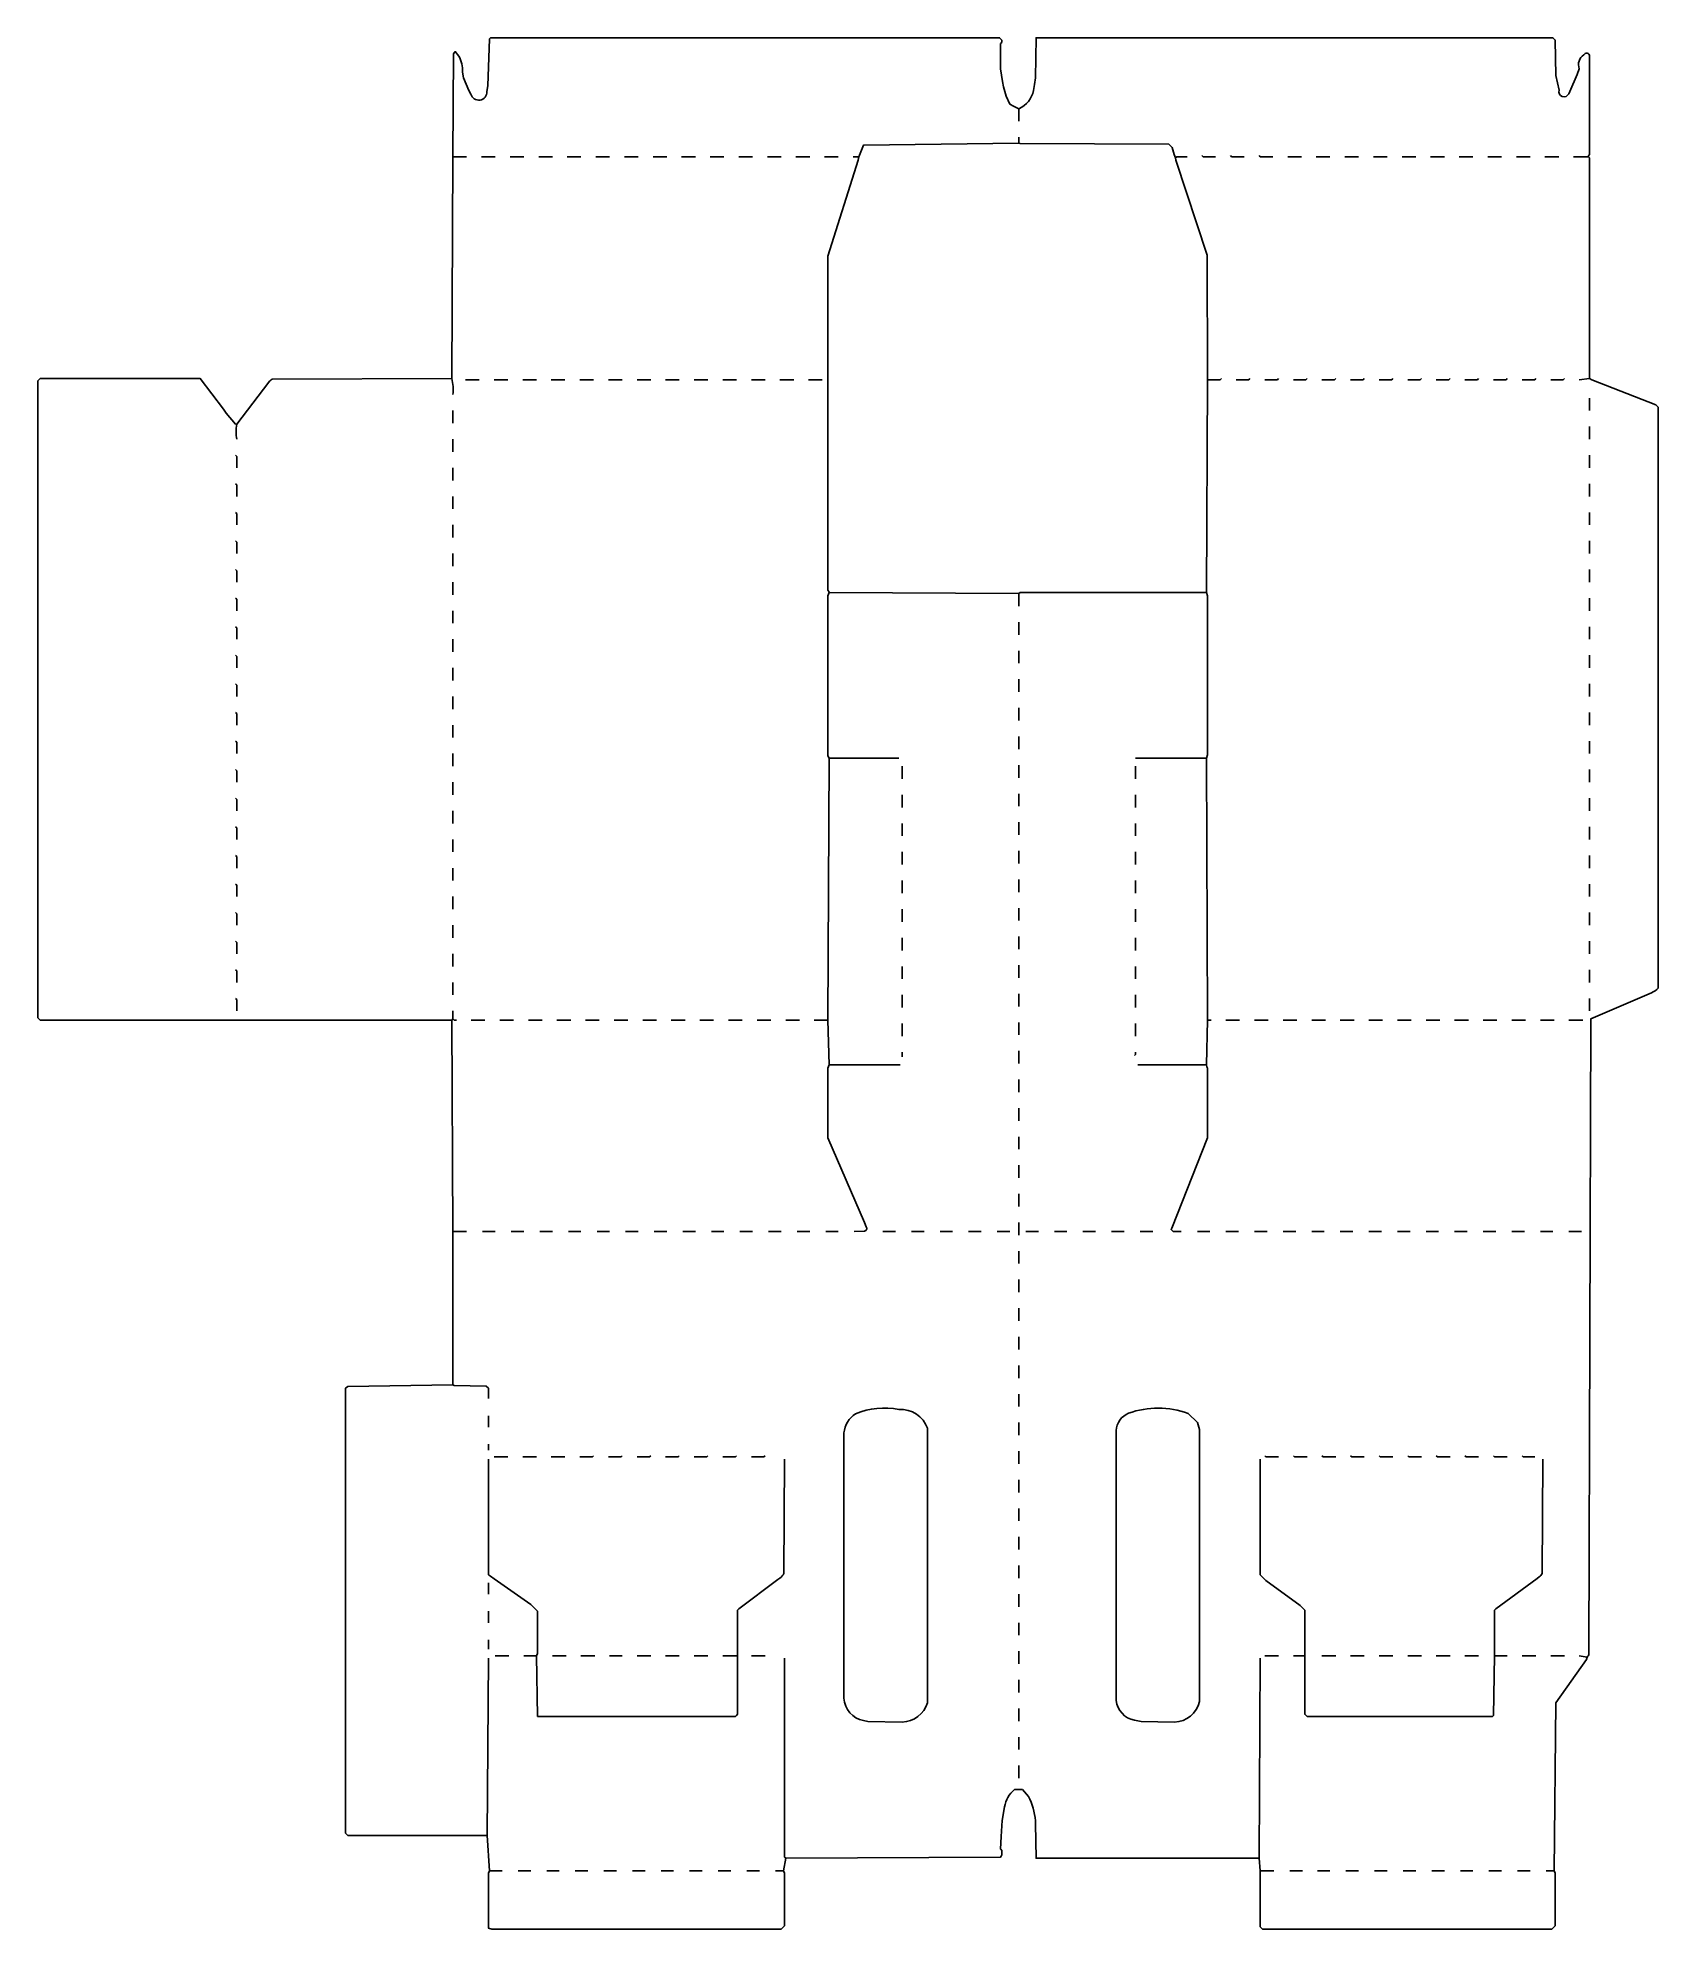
# Model space of a CAD drawing. Extents: x 73 to 1490, y 85 to 1739.
import ezdxf

# ---------------------------------------------------------------- set-up
doc = ezdxf.new("R2010")
doc.units = 0
doc.layers.get('0').update_dxf_attribs({"linetype": 'CONTINUOUS'})

msp = doc.modelspace()

# ---------------------------------------------------------------- linework, layer by layer
at = {"color": 250, "linetype": 'CONTINUOUS'}
for points in [[(1142, 322), (1141, 147), (1142, 136), (1142, 87), (1144, 85), (1397, 85), (1400, 88), (1400, 134), (1399, 136), (1400.496552, 282.996599), (1427.2, 320.9), (1428, 323, 0.142045), (1429.500901, 326.000898), (1430.999987, 880.996396), (1484.1, 903.8, 0.115724), (1490, 908), (1490, 1416), (1488, 1418), (1431.9, 1439.8), (1430, 1441), (1430, 1634), (1429, 1635), (1429.2, 1635.9), (1430, 1637), (1430, 1723, 0.795724), (1425, 1724, 0.359445), (1421, 1712), (1419.3, 1706.9), (1412.8, 1692.1), (1411.8, 1690.1, -0.914678), (1403.3, 1693.1), (1400.483902, 1706.015122), (1400, 1737), (1398, 1739), (946, 1739), (945.514264, 1704.013493), (944.594595, 1698.067568), (943.615385, 1693.076923, -0.254087), (931, 1677), (926.1, 1679.2), (923, 1681), (919.8, 1687.9), (917.405405, 1696.067568), (916.594595, 1700.932432), (915, 1712), (915, 1734), (916, 1735), (916, 1737), (914, 1739), (469, 1739), (468, 1738), (466.512485, 1697.011891), (465.615385, 1692.076923, -0.922893), (451.769231, 1689.846154), (449.8, 1692.9), (445.384615, 1704.076923), (444.430769, 1709.053846, 0.120839), (441.2, 1723.1), (438, 1727), (436.494446, 1724.994567), (436, 1635), (435, 1441, -0.087465), (436, 1427)], [(787, 695), (795.955446, 695.445545, 0.647825), (797.3, 699.1), (795.8, 702.9), (764, 777), (764, 838), (765, 841), (764, 880), (765, 1109), (764, 1111), (764, 1251), (765, 1254), (764.8, 1254.9), (764, 1256), (764, 1548), (790.3, 1631.9), (791, 1635), (792.2, 1637.9), (795, 1645), (931, 1647), (932.003787, 1646.496154), (1062, 1646), (1065, 1643), (1066.7, 1636.9), (1068, 1634), (1068.3, 1632.1), (1095.504586, 1548.995496), (1096, 1440), (1095, 1254), (1096, 1251), (1096, 1112), (1095, 1109), (1096, 880), (1095, 841), (1095.3, 839.1), (1096, 838), (1096, 777), (1064.7, 698.1), (1064, 697), (1066, 695), (1073, 695)], [(247, 1388, -0.091919), (247, 1401), (275, 1438, -0.08736), (278.003144, 1440.503184), (435, 1441)], [(829, 266, 0.310517), (851, 283), (851, 523, 0.337371), (826.06, 539.42, 0.147193), (788.1, 535.8, 0.219792), (778, 519), (778, 287, 0.34581), (795.076923, 267.384615), (798.923077, 266.615385), (829, 266)], [(1067, 266, 0.327515), (1089, 284), (1089, 522), (1087, 528), (1079, 536, 0.175719), (1026.9, 536.2, 0.288269), (1016, 521), (1016, 285, 0.325491), (1031.9, 267.7), (1038.016093, 266.482797), (1067, 266)], [(467, 496), (467, 395), (468.82, 393.76), (472.18, 391.24), (504, 369), (510, 363), (510, 326), (509, 324), (510, 271), (683, 271), (684, 272), (685, 273), (685, 324), (685, 364), (686, 365), (720.1, 390.8), (722, 392, 0.070856), (725.504999, 396.004901), (726, 496)], [(1142, 496), (1142, 395), (1147, 390), (1177, 368), (1181, 364), (1181, 324), (1181, 273), (1183, 271), (1345, 271), (1346, 272), (1347, 324), (1347, 364), (1348, 365), (1384.1, 391.8), (1386, 393, 0.087242), (1388.504999, 396.004901), (1389, 496)], [(727, 147), (914.989363, 147.999887), (915.3, 148.9), (916, 150), (916, 154), (915, 155), (915.535398, 166.030973), (916.464602, 179.969027), (918.384615, 191.923077, -0.175396), (927, 207), (934, 207), (939.230769, 201.153846), (940.6, 198.8, -0.092074), (945.516632, 176.984407), (946, 147), (1141, 147)]]:
    msp.add_lwpolyline(points, format="xyb", dxfattribs=at)
for points in [[(931, 1666), (931, 1677)], [(931, 1647), (931, 1652)], [(436, 561), (436, 695), (435, 880), (75, 880), (73, 882), (73, 1439), (74, 1440), (75, 1441), (215, 1441), (235.24, 1414.18), (237.76, 1410.82), (246, 1401), (247, 1401)], [(1430, 1413), (1430, 1424)], [(436, 1402), (436, 1413)], [(1430, 1388), (1430, 1399)], [(436, 1377), (436, 1388)], [(1430, 1363), (1430, 1374)], [(436, 1352), (436, 1363)], [(1430, 1338), (1430, 1349)], [(436, 1327), (436, 1338)], [(1430, 1313), (1430, 1324)], [(436, 1302), (436, 1313)], [(1430, 1288), (1430, 1299)], [(436, 1277), (436, 1288)], [(1430, 1263), (1430, 1274)], [(436, 1252), (436, 1263)], [(765, 1254), (931, 1253), (932, 1254), (1095, 1254)], [(931, 1242), (931, 1253)], [(1430, 1238), (1430, 1249)], [(436, 1227), (436, 1238)], [(931, 1217), (931, 1228)], [(1430, 1213), (1430, 1224)], [(436, 1202), (436, 1213)], [(931, 1192), (931, 1203)], [(1430, 1188), (1430, 1199)], [(436, 1177), (436, 1188)], [(931, 1167), (931, 1178)], [(436, 1152), (436, 1163)], [(1430, 1163), (1430, 1174)], [(931, 1142), (931, 1153)], [(1430, 1138), (1430, 1149)], [(436, 1127), (436, 1138)], [(931, 1117), (931, 1128)], [(436, 1102), (436, 1113)], [(765, 1109), (826, 1109)], [(1033, 1109), (1095, 1109)], [(1430, 1113), (1430, 1124)], [(931, 1092), (931, 1103)], [(1430, 1088), (1430, 1099)], [(436, 1077), (436, 1088)], [(931, 1067), (931, 1078)], [(436, 1052), (436, 1063)], [(1430, 1063), (1430, 1074)], [(931, 1042), (931, 1053)], [(1430, 1038), (1430, 1049)], [(436, 1027), (436, 1038)], [(931, 1017), (931, 1028)], [(436, 1002), (436, 1013)], [(1430, 1013), (1430, 1024)], [(931, 992), (931, 1003)], [(1430, 988), (1430, 999)], [(436, 977), (436, 988)], [(931, 967), (931, 978)], [(436, 952), (436, 963)], [(1430, 963), (1430, 974)], [(931, 942), (931, 953)], [(1430, 938), (1430, 949)], [(436, 927), (436, 938)], [(931, 917), (931, 928)], [(436, 902), (436, 913)], [(1430, 913), (1430, 924)], [(931, 892), (931, 903)], [(1430, 888), (1430, 899)], [(435, 880), (436, 881), (436, 888)], [(439, 880), (437, 880), (436, 881)], [(452, 880), (464, 880)], [(477, 880), (489, 880)], [(502, 880), (514, 880)], [(527, 880), (539, 880)], [(552, 880), (564, 880)], [(577, 880), (589, 880)], [(602, 880), (614, 880)], [(627, 880), (639, 880)], [(652, 880), (664, 880)], [(677, 880), (689, 880)], [(702, 880), (714, 880)], [(727, 880), (739, 880)], [(752, 880), (764, 880)], [(931, 867), (931, 878)], [(1096, 880), (1099, 880)], [(1112, 880), (1124, 880)], [(1137, 880), (1149, 880)], [(1162, 880), (1174, 880)], [(1187, 880), (1199, 880)], [(1212, 880), (1224, 880)], [(1237, 880), (1249, 880)], [(1262, 880), (1274, 880)], [(1287, 880), (1299, 880)], [(1312, 880), (1324, 880)], [(1337, 880), (1349, 880)], [(1362, 880), (1374, 880)], [(1387, 880), (1399, 880)], [(1412, 880), (1424, 880)], [(931, 842), (931, 853)], [(765, 841), (827, 841)], [(931, 817), (931, 828)], [(1035, 841), (1095, 841)], [(931, 792), (931, 803)], [(931, 767), (931, 778)], [(931, 742), (931, 753)], [(931, 717), (931, 728)], [(436, 695), (448, 695)], [(462, 695), (473, 695)], [(487, 695), (498, 695)], [(512, 695), (523, 695)], [(537, 695), (548, 695)], [(562, 695), (573, 695)], [(587, 695), (598, 695)], [(612, 695), (623, 695)], [(637, 695), (648, 695)], [(662, 695), (673, 695)], [(687, 695), (698, 695)], [(712, 695), (723, 695)], [(737, 695), (748, 695)], [(762, 695), (773, 695)], [(812, 695), (823, 695)], [(837, 695), (848, 695)], [(862, 695), (873, 695)], [(887, 695), (898, 695)], [(912, 695), (923, 695)], [(931, 692), (931, 703)], [(937, 695), (948, 695)], [(962, 695), (973, 695)], [(987, 695), (998, 695)], [(1012, 695), (1023, 695)], [(1037, 695), (1048, 695)], [(1087, 695), (1098, 695)], [(1112, 695), (1123, 695)], [(1137, 695), (1148, 695)], [(1162, 695), (1173, 695)], [(1187, 695), (1198, 695)], [(1212, 695), (1223, 695)], [(1237, 695), (1248, 695)], [(1262, 695), (1273, 695)], [(1287, 695), (1298, 695)], [(1312, 695), (1323, 695)], [(1337, 695), (1348, 695)], [(1362, 695), (1373, 695)], [(1387, 695), (1398, 695)], [(1412, 695), (1423, 695)], [(931, 667), (931, 678)], [(931, 642), (931, 653)], [(931, 617), (931, 628)], [(931, 592), (931, 603)], [(931, 567), (931, 578)], [(466, 167), (344, 167), (342, 169), (342, 558), (344.005433, 559.505554), (436, 561), (437.016627, 560.482185), (465, 560), (467, 558), (467, 549)], [(931, 542), (931, 553)], [(467, 524), (467, 534)], [(931, 517), (931, 528)], [(467, 504), (467, 509)], [(931, 492), (931, 503)], [(931, 467), (931, 478)], [(931, 442), (931, 453)], [(931, 417), (931, 428)], [(931, 392), (931, 403)], [(467, 378), (467, 388)], [(931, 367), (931, 378)], [(467, 353), (467, 363)], [(931, 342), (931, 353)], [(467, 330), (467, 338)], [(467, 322), (466, 167), (468, 136), (467, 134), (467, 86), (470, 85), (723, 85), (725, 87), (726, 88), (726, 134), (725, 136), (727, 147), (726, 148), (726, 322)], [(473, 324), (485, 324)], [(498, 324), (509, 324)], [(523, 324), (535, 324)], [(548, 324), (560, 324)], [(573, 324), (584, 324)], [(597, 324), (609, 324)], [(622, 324), (634, 324)], [(647, 324), (659, 324)], [(672, 324), (685, 324)], [(697, 324), (709, 324)], [(931, 317), (931, 328)], [(1146, 324), (1158, 324)], [(1171, 324), (1181, 324)], [(1196, 324), (1208, 324)], [(1221, 324), (1233, 324)], [(1246, 324), (1258, 324)], [(1271, 324), (1283, 324)], [(1296, 324), (1308, 324)], [(1321, 324), (1333, 324)], [(1347, 324), (1358, 324)], [(1371, 324), (1383, 324)], [(1396, 324), (1408, 324)], [(1428, 323), (1421, 324)], [(931, 292), (931, 303)], [(931, 267), (931, 278)], [(931, 242), (931, 253)], [(931, 217), (931, 228)], [(468, 136), (479, 136)], [(493, 136), (504, 136)], [(518, 136), (529, 136)], [(543, 136), (554, 136)], [(568, 136), (579, 136)], [(593, 136), (604, 136)], [(618, 136), (629, 136)], [(643, 136), (654, 136)], [(668, 136), (679, 136)], [(693, 136), (704, 136)], [(718, 136), (725, 136)], [(1142, 136), (1154, 136)], [(1168, 136), (1179, 136)], [(1192, 136), (1203, 136)], [(1217, 136), (1228, 136)], [(1242, 136), (1253, 136)], [(1267, 136), (1278, 136)], [(1292, 136), (1303, 136)], [(1317, 136), (1328, 136)], [(1342, 136), (1353, 136)], [(1367, 136), (1378, 136)], [(1392, 136), (1399, 136)]]:
    msp.add_lwpolyline(points, dxfattribs=at)
at = {"color": 251, "linetype": 'CONTINUOUS'}
for points in [[(436, 1635), (448, 1635)], [(461, 1635), (473, 1635)], [(486, 1635), (498, 1635)], [(511, 1635), (523, 1635)], [(536, 1635), (548, 1635)], [(561, 1635), (573, 1635)], [(586, 1635), (598, 1635)], [(611, 1635), (623, 1635)], [(636, 1635), (648, 1635)], [(661, 1635), (673, 1635)], [(686, 1635), (698, 1635)], [(711, 1635), (723, 1635)], [(736, 1635), (748, 1635)], [(761, 1635), (773, 1635)], [(786, 1635), (791, 1635)], [(1068, 1634), (1069, 1635), (1078, 1635)], [(1166, 1635), (1178, 1635)], [(1191, 1635), (1203, 1635)], [(1216, 1635), (1228, 1635)], [(1241, 1635), (1253, 1635)], [(1266, 1635), (1278, 1635)], [(1291, 1635), (1303, 1635)], [(1316, 1635), (1328, 1635)], [(1341, 1635), (1353, 1635)], [(1366, 1635), (1378, 1635)], [(1391, 1635), (1403, 1635)], [(1416, 1635), (1429, 1635)], [(447, 1440), (459, 1440)], [(472, 1440), (484, 1440)], [(497, 1440), (509, 1440)], [(522, 1440), (534, 1440)], [(547, 1440), (559, 1440)], [(572, 1440), (584, 1440)], [(597, 1440), (609, 1440)], [(622, 1440), (634, 1440)], [(647, 1440), (659, 1440)], [(672, 1440), (684, 1440)], [(697, 1440), (709, 1440)], [(722, 1440), (734, 1440)], [(747, 1440), (759, 1440)], [(1096, 1440), (1107, 1440), (1108, 1441)], [(1421, 1440), (1430, 1441)], [(247, 1363), (247, 1373), (246, 1374)], [(247, 1338), (247, 1348), (246, 1349)], [(247, 1313), (247, 1323), (246, 1324)], [(247, 1288), (247, 1298), (246, 1299)], [(247, 1263), (247, 1273), (246, 1274)], [(247, 1238), (247, 1248), (246, 1249)], [(247, 1213), (247, 1223), (246, 1224)], [(247, 1188), (247, 1198), (246, 1199)], [(247, 1163), (247, 1173), (246, 1174)], [(247, 1138), (247, 1148), (246, 1149)], [(247, 1113), (247, 1123), (246, 1124)], [(247, 1088), (247, 1098), (246, 1099)], [(829, 1091), (829, 1102)], [(1033, 1091), (1033, 1102)], [(829, 1066), (829, 1077)], [(1033, 1066), (1033, 1077)], [(247, 1063), (247, 1073), (246, 1074)], [(247, 1038), (247, 1048), (246, 1049)], [(829, 1041), (829, 1052)], [(1033, 1041), (1033, 1052)], [(829, 1016), (829, 1027)], [(1033, 1016), (1033, 1027)], [(247, 1013), (247, 1023), (246, 1024)], [(247, 988), (247, 998), (246, 999)], [(829, 991), (829, 1002)], [(1033, 991), (1033, 1002)], [(829, 966), (829, 977)], [(1033, 966), (1033, 977)], [(247, 963), (247, 973), (246, 974)], [(247, 938), (247, 948), (246, 949)], [(829, 941), (829, 952)], [(1033, 941), (1033, 952)], [(829, 916), (829, 927)], [(1033, 916), (1033, 927)], [(247, 913), (247, 923), (246, 924)], [(247, 888), (247, 898), (246, 899)], [(829, 891), (829, 902)], [(1033, 891), (1033, 902)], [(829, 866), (829, 877)], [(1033, 866), (1033, 877)], [(829, 848), (829, 852)], [(472, 498), (484, 498)], [(497, 498), (509, 498)], [(522, 498), (534, 498)]]:
    msp.add_lwpolyline(points, dxfattribs=at)
at = {"color": 252, "linetype": 'CONTINUOUS'}
for points in [[(1103, 1635), (1092, 1635), (1091, 1636)], [(1128, 1635), (1117, 1635), (1116, 1636)], [(1153, 1635), (1142, 1635), (1141, 1636)], [(1121, 1440), (1132, 1440), (1133, 1441)], [(1146, 1440), (1157, 1440), (1158, 1441)], [(1171, 1440), (1182, 1440), (1183, 1441)], [(1196, 1440), (1207, 1440), (1208, 1441)], [(1221, 1440), (1232, 1440), (1233, 1441)], [(1246, 1440), (1257, 1440), (1258, 1441)], [(1271, 1440), (1282, 1440), (1283, 1441)], [(1296, 1440), (1307, 1440), (1308, 1441)], [(1321, 1440), (1332, 1440), (1333, 1441)], [(1346, 1440), (1357, 1440), (1358, 1441)], [(1371, 1440), (1382, 1440), (1383, 1441)], [(1396, 1440), (1407, 1440), (1408, 1441)], [(1032, 849), (1033, 850), (1033, 852)], [(547, 498), (558, 498), (559, 499)], [(572, 498), (583, 498), (584, 499)], [(597, 498), (608, 498), (609, 499)], [(622, 498), (633, 498), (634, 499)], [(647, 498), (658, 498), (659, 499)], [(672, 498), (683, 498), (684, 499)], [(697, 498), (708, 498), (709, 499)], [(1158, 498), (1147, 498), (1146, 499)], [(1183, 498), (1172, 498), (1171, 499)], [(1208, 498), (1197, 498), (1196, 499)], [(1233, 498), (1222, 498), (1221, 499)], [(1258, 498), (1247, 498), (1246, 499)], [(1283, 498), (1272, 498), (1271, 499)], [(1308, 498), (1297, 498), (1296, 499)], [(1333, 498), (1322, 498), (1321, 499)], [(1358, 498), (1347, 498), (1346, 499)], [(1382, 498), (1372, 498), (1371, 499)]]:
    msp.add_lwpolyline(points, dxfattribs=at)

doc.saveas('drawing.dxf')
